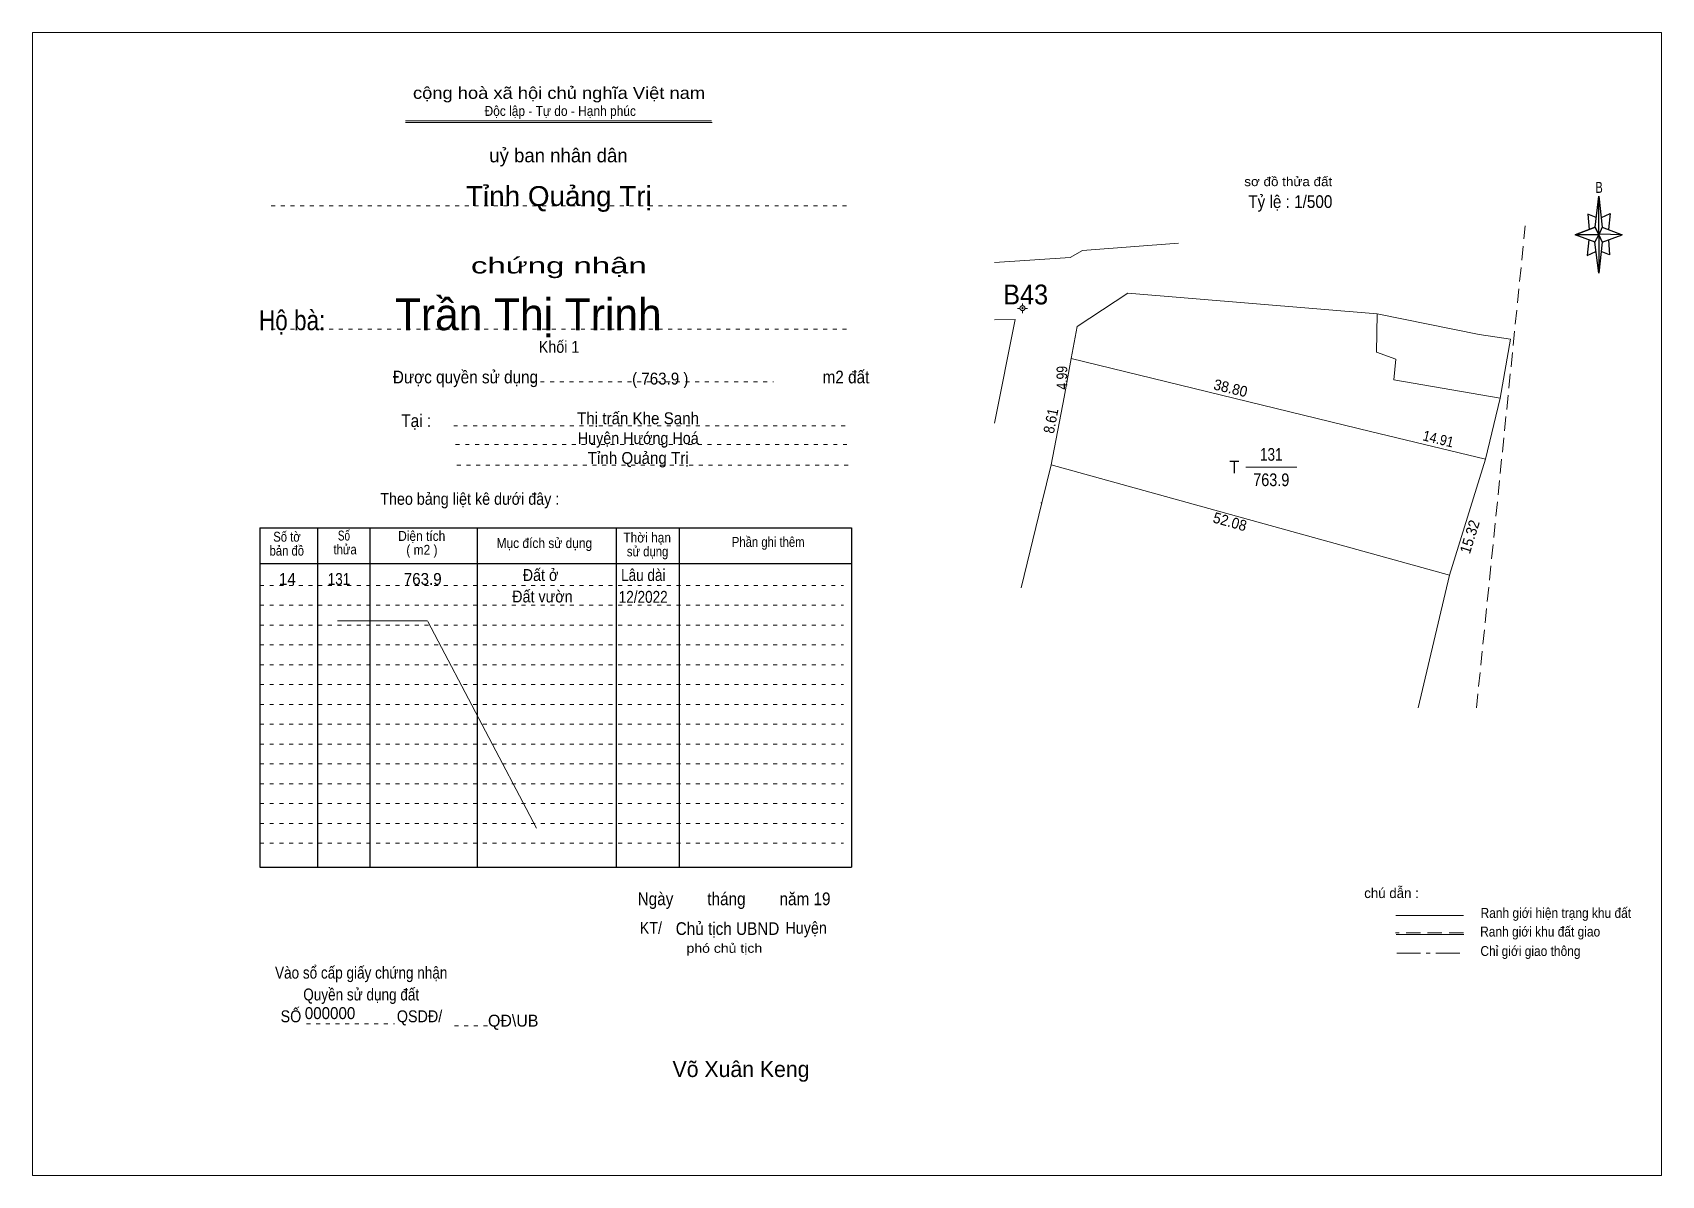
# Model space of a CAD drawing. Header units: centimetres. Extents: x -0.5 to 40.5, y 0 to 28.8.
import ezdxf
from ezdxf.enums import TextEntityAlignment as Align

# ---------------------------------------------------------------- set-up
doc = ezdxf.new("R2010")
doc.units = ezdxf.units.CM
doc.header["$LTSCALE"] = 0.12
for name, pattern in [('DOT_DASHED', [7.7, 5, -1.2, 0.3, -1.2]), ('DOTTED', [1.5, 0.3, -1.2]), ('MEDIUM_DASHED', [4.5, 3, -1.5])]:
    doc.linetypes.add(name, pattern=pattern)
for name, color, linetype, lineweight in [('1', 7, 'DOTTED', 13), ('10', 7, 'Continuous', 13), ('12', 7, 'MEDIUM_DASHED', 13), ('22', 7, 'Continuous', 13), ('33', 7, 'Continuous', 13), ('50', 7, 'Continuous', 25)]:
    doc.layers.add(name, color=color, linetype=linetype, lineweight=lineweight)
doc.layers.add('34', color=7, linetype='Continuous')
doc.layers.add('51', color=7, linetype='Continuous')

msp = doc.modelspace()

# ---------------------------------------------------------------- hatches: boundary and pattern name
at = {"layer": '10'}
msp.add_hatch(color=256, dxfattribs=at).paths.add_polyline_path([(24.4654, 21.8246, 1), (24.4354, 21.8246, 1)])

# ---------------------------------------------------------------- linework, layer by layer
at = {"layer": '1', "linetype": 'Continuous'}
for p, q in [((8.91, 26.55), (16.62, 26.55)), ((8.91, 26.5), (16.63, 26.5))]:
    msp.add_line(p, q, dxfattribs=at)
at = {"layer": '1'}
for p, q in [((5.52, 24.4), (20.02, 24.4)), ((5.52, 21.3), (20.02, 21.3)), ((12.06, 19.97), (18.18, 19.97)), ((10.12, 18.86), (20.06, 18.86)), ((10.17, 18.39), (20.11, 18.39)), ((10.2, 17.87), (20.14, 17.87)), ((5.24, 14.84), (19.94, 14.84)), ((5.24, 14.34), (19.94, 14.34)), ((5.24, 13.84), (19.94, 13.84)), ((5.24, 13.34), (19.94, 13.34)), ((5.24, 12.84), (19.94, 12.84)), ((5.24, 12.34), (19.94, 12.34)), ((5.24, 11.84), (19.94, 11.84)), ((5.24, 11.34), (19.94, 11.34)), ((5.24, 10.84), (19.94, 10.84)), ((5.24, 10.34), (19.94, 10.34)), ((5.24, 9.84), (19.94, 9.84)), ((5.24, 9.34), (19.94, 9.34)), ((5.24, 8.84), (19.94, 8.84)), ((5.24, 8.34), (19.94, 8.34)), ((6.41, 3.79), (8.63, 3.79)), ((10.14, 3.74), (11.2, 3.74))]:
    msp.add_line(p, q, dxfattribs=at)
at = {"layer": '1', "linetype": 'Continuous', "lineweight": 25}
for p, q in [((5.24, 16.29), (20.14, 16.29)), ((5.24, 16.29), (5.24, 7.74)), ((6.69, 16.29), (6.69, 7.74)), ((8.01, 16.29), (8.01, 7.74)), ((10.71, 16.29), (10.71, 7.74)), ((14.21, 16.29), (14.21, 7.74)), ((15.8, 16.29), (15.8, 7.74)), ((20.14, 16.29), (20.14, 7.74)), ((5.24, 15.39), (20.14, 15.39)), ((5.24, 7.74), (20.14, 7.74))]:
    msp.add_line(p, q, dxfattribs=at)
at = {"layer": '1', "linetype": 'Continuous'}
msp.add_lwpolyline([(-0.49, -0.03), (40.55, -0.03), (40.55, 28.77), (-0.49, 28.77)], close=True, dxfattribs=at)
at = {"layer": '10'}
for p, q in [((24.39, 21.82), (24.33, 21.82)), ((24.45, 21.94), (24.45, 21.88)), ((24.45, 21.76), (24.45, 21.7)), ((24.58, 21.82), (24.52, 21.82))]:
    msp.add_line(p, q, dxfattribs=at)
for radius in [0.0625, 0.015]:
    msp.add_circle((24.4504, 21.8246), radius, dxfattribs=at)
at = {"layer": '12'}
msp.add_line((35.89, 11.75), (37.12, 23.9), dxfattribs=at)
at = {"layer": '22'}
for p, q in [((25.68, 20.56), (33.22, 18.72)), ((25.5, 19.58), (25.17, 17.88)), ((36.12, 18.02), (36.49, 19.56)), ((36.12, 18.02), (33.22, 18.72)), ((25.17, 17.88), (35.21, 15.1)), ((35.21, 15.1), (36.12, 18.02)), ((24.91, 16.92), (24.94, 16.92)), ((34.42, 11.75), (35.21, 15.1))]:
    msp.add_line(p, q, dxfattribs=at)
for points in [[(23.75, 22.98), (25.65, 23.1), (25.96, 23.28), (28.38, 23.46)], [(33.39, 21.68), (27.11, 22.2), (25.83, 21.36)], [(23.75, 21.53), (24.27, 21.54), (23.75, 18.93)], [(25.83, 21.36), (25.68, 20.56), (25.5, 19.58)], [(33.39, 21.68), (33.37, 20.72), (33.86, 20.54), (33.81, 20.02), (36.49, 19.56)], [(36.49, 19.56), (36.75, 21.04), (35.96, 21.16), (33.39, 21.68)], [(25.17, 17.88), (24.94, 16.92), (24.42, 14.78)]]:
    msp.add_lwpolyline(points, dxfattribs=at)
msp.add_lwpolyline([(25.5, 19.58), (25.68, 20.56), (33.22, 18.72), (36.12, 18.02), (35.21, 15.1), (25.17, 17.88)], close=True, dxfattribs=at)
at = {"layer": '33'}
msp.add_line((30.08, 17.82), (31.36, 17.82), dxfattribs=at)
at = {"layer": '50'}
for p, q in [((38.88, 23.87), (38.97, 24.65)), ((39.06, 23.87), (39.56, 23.67)), ((38.88, 23.49), (38.38, 23.67)), ((39.06, 23.49), (38.97, 22.71)), ((39.22, 23.55), (39.24, 23.17)), ((39.24, 23.17), (39.03, 23.25))]:
    msp.add_line(p, q, dxfattribs=at)
at = {"layer": '50', "lineweight": 13}
for p, q in [((7.19, 13.95), (9.46, 13.95)), ((9.47, 13.93), (12.21, 8.72)), ((35.56, 6.52), (33.86, 6.52)), ((35.57, 6.04), (33.87, 6.04))]:
    msp.add_line(p, q, dxfattribs=at)
at = {"layer": '50', "linetype": 'MEDIUM_DASHED', "lineweight": 13}
msp.add_line((35.56, 6.08), (33.85, 6.08), dxfattribs=at)
at = {"layer": '50', "linetype": 'DOT_DASHED', "lineweight": 13}
msp.add_line((33.88, 5.57), (35.59, 5.57), dxfattribs=at)
at = {"layer": '50'}
for points in [[(38.97, 24.65), (39.06, 23.87), (38.97, 23.67)], [(38.97, 23.67), (38.38, 23.67), (38.88, 23.87), (39.06, 23.49), (39.56, 23.67), (38.97, 23.69)], [(38.97, 23.67), (38.97, 22.71), (38.87, 23.49)]]:
    msp.add_lwpolyline(points, close=True, dxfattribs=at)
for points in [[(38.97, 23.67), (38.88, 23.87), (38.38, 23.67)], [(38.91, 24.11), (38.7, 24.19), (38.73, 23.81)], [(39.04, 24.11), (39.26, 24.21), (39.22, 23.81)], [(38.72, 23.55), (38.68, 23.15), (38.9, 23.25)], [(38.97, 23.67), (39.06, 23.49), (39.56, 23.67)]]:
    msp.add_lwpolyline(points, dxfattribs=at)

# ---------------------------------------------------------------- texts
at = {"layer": '1'}
for s, height, width, p in [('cộng hoà xã hội chủ nghĩa Việt nam', 0.3, 1.15, (12.775, 27.1)), ('Độc lập - Tự do - Hạnh phúc', 0.25, 0.9, (12.805, 26.67)), ('chứng nhận', 0.4, 1.55, (12.77, 22.7)), ('Được quyền sử dụng                                                                   m2 đất', 0.32, 0.9, (14.59, 19.93)), ('Tại :', 0.32, 0.9, (9.175, 18.83)), ('Theo bảng liệt kê dưới đây :', 0.3, 0.9, (10.525, 16.87)), ('Số tờ', 0.25, 0.85, (5.92, 15.94)), ('Số ', 0.25, 0.75, (7.39, 15.97)), ('Diện tích', 0.25, 0.9, (9.315, 15.96)), ('Mục đích sử dụng', 0.25, 0.9, (12.405, 15.78)), ('Thời hạn', 0.25, 0.9, (14.995, 15.92)), ('Phần ghi thêm', 0.25, 0.85, (18.045, 15.81)), ('bản đồ', 0.25, 0.85, (5.915, 15.59)), ('thửa', 0.25, 0.85, (7.385, 15.62)), ('( m2 )', 0.25, 0.9, (9.32, 15.61)), ('sử dụng', 0.25, 0.85, (15.005, 15.57)), ('Ngày        tháng        năm 19', 0.32, 0.9, (17.185, 6.78)), ('Chủ tịch UBND', 0.32, 0.9, (17.02, 6.03)), ('Vào sổ cấp giấy chứng nhận', 0.3, 0.85, (7.79, 4.93)), ('Quyền sử dụng đất', 0.3, 0.85, (7.79, 4.38)), ('SỐ                        QSDĐ/', 0.3, 0.9, (7.795, 3.83))]:
    msp.add_text(s, height=height, dxfattribs=dict(at, width=width)).set_placement(p, align=Align.CENTER)
msp.add_text('uỷ ban nhân dân', height=0.35, dxfattribs=at).set_placement((12.76, 25.5), align=Align.CENTER)
at = {"layer": '12', "width": 0.95}
msp.add_text('B43 ', height=0.5, dxfattribs=at).set_placement((24.62, 21.92), align=Align.CENTER)
at = {"layer": '33'}
for s, width, p in [('131', 0.8, (30.72, 17.98)), ('763.9', 0.85, (30.72, 17.34))]:
    msp.add_text(s, height=0.32, dxfattribs=dict(at, width=width)).set_placement(p, align=Align.CENTER)
msp.add_text('T', height=0.32, dxfattribs=at).set_placement((29.92, 17.66), align=Align.RIGHT)
at = {"layer": '34'}
for s, height, width, p in [('Tỉnh Quảng Trị', 0.5, 1.05, (12.77, 24.4)), ('Hộ bà:', 0.5, 0.85, (6.05, 21.27)), ('Khối 1', 0.3, 0.9, (12.775, 20.7)), ('( 763.9 )', 0.3, 0.95, (15.325, 19.9)), ('Thị trấn Khe Sanh', 0.3, 0.95, (14.765, 18.9)), ('Huyện Hướng Hoá', 0.3, 0.9, (14.77, 18.4)), ('Tỉnh Quảng Trị', 0.3, 0.95, (14.77, 17.9)), ('14', 0.3, 0.95, (5.93, 14.85)), ('131', 0.3, 0.85, (7.23, 14.85)), ('763.9', 0.3, 0.95, (9.34, 14.85)), ('000000', 0.3, 0.95, (7.005, 3.91))]:
    msp.add_text(s, height=height, dxfattribs=dict(at, width=width)).set_placement(p, align=Align.CENTER)
msp.add_text('Trần Thị Trinh', height=0.8, dxfattribs=at).set_placement((12, 21.27), align=Align.CENTER)
at = {"layer": '50'}
for s, height, width, p in [('sơ đồ thửa đất ', 0.23, 1.1, (31.195, 24.9)), ('B', 0.2756, 0.75, (38.98, 24.73)), ('Đất ở ', 0.3, 0.9, (12.36, 14.95)), ('Lâu dài ', 0.3, 0.85, (14.945, 14.95)), ('Đất vườn', 0.3, 0.9, (12.355, 14.41)), ('12/2022', 0.3, 0.85, (14.895, 14.4)), ('Ranh giới hiện trạng khu đất', 0.25, 0.9, (37.89, 6.46)), ('KT/                               Huyện ', 0.3, 0.9, (17.215, 6.06)), ('Ranh giới khu đất giao', 0.25, 0.9, (37.495, 5.99)), ('phó chủ tịch', 0.23, 1.15, (16.94, 5.58)), ('Chỉ giới giao thông', 0.25, 0.9, (37.25, 5.5))]:
    msp.add_text(s, height=height, dxfattribs=dict(at, width=width)).set_placement(p, align=Align.CENTER)
for s, height, p in [('chú dẫn :', 0.25, (33.75, 6.96)), ('QĐ\\UB', 0.3, (11.62, 3.72)), ('Võ Xuân Keng', 0.4, (17.36, 2.45))]:
    msp.add_text(s, height=height, dxfattribs=at).set_placement(p, align=Align.CENTER)
at = {"layer": '51', "width": 0.9}
msp.add_text('Tỷ lệ : 1/500', height=0.32, dxfattribs=at).set_placement((30.14, 24.35))
at = {"layer": '51'}
for s, height, rotation, width, p in [('4.99', 0.27, 90, 0.85, (25.58, 20.07)), ('38.80', 0.27, 346.315, 0.95, (29.6631, 19.6794)), ('8.61', 0.27, 79.16, 0.9, (25.2993, 18.9596)), ('14.91', 0.26, 346.262, 0.9, (34.8991, 18.4049)), ('52.08', 0.27, 344.419, 0.95, (29.6437, 16.3146)), ('15.32', 0.27, 72.688, 0.95, (35.8493, 16.0248))]:
    msp.add_text(s, height=height, rotation=rotation, dxfattribs=dict(at, width=width)).set_placement(p, align=Align.CENTER)

doc.saveas('drawing.dxf')
